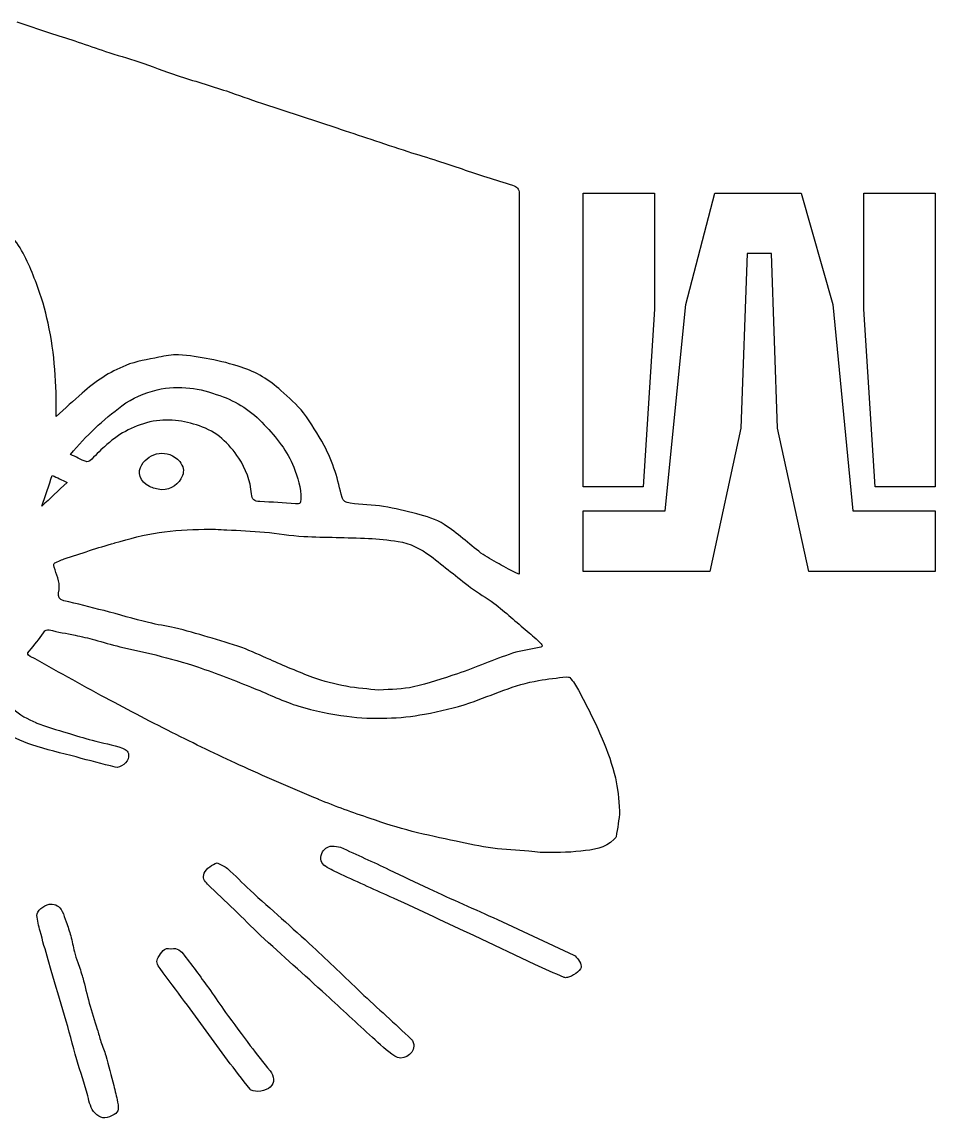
# Model space of a CAD drawing. Header units: millimetres. Extents: x -152 to 152, y -96 to 110.
# Drawn here: x -36.58 to -0.01, y -32.32 to 11.6 of the extents above; entities that cross this region are included whole.
import ezdxf

# ---------------------------------------------------------------- set-up
doc = ezdxf.new("R2010")
doc.units = ezdxf.units.MM
doc.layers.add('CUTOUTS', color=1, linetype='CONTINUOUS')

msp = doc.modelspace()

# ---------------------------------------------------------------- linework, layer by layer
at = {"layer": 'CUTOUTS'}
for p, q in [((-36.789, 11.604), (-35.36, 11.127)), ((-26.986, 8.349), (-25.399, 7.833)), ((-25.399, 7.833), (-23.97, 7.357)), ((-16.662, 4.719), (-16.662, -10.514)), ((-35.786, -7.785), (-35.789, -7.782)), ((-17.532, -24.338), (-14.476, -25.767)), ((-16.035, -26.139), (-18.456, -24.988)), ((-35.416, -26.382), (-35.535, -25.946))]:
    msp.add_line(p, q, dxfattribs=at)
for points in [[(-6.323, -4.667), (-6.563, 2.335), (-7.532, 2.335), (-7.785, -4.667), (-9.032, -10.405), (-14.102, -10.405), (-14.102, -7.978), (-10.812, -7.978), (-9.988, 0.292), (-8.834, 4.748), (-5.366, 4.748), (-4.107, 0.291), (-3.296, -7.978), (-0.007, -7.978), (-0.007, -10.405), (-5.063, -10.405)], [(-11.698, -7.005), (-14.102, -7.005), (-14.102, 4.748), (-11.251, 4.748), (-11.251, 0.104)], [(-2.857, 0.104), (-2.857, 4.748), (-0.007, 4.748), (-0.007, -7.005), (-2.41, -7.005)]]:
    msp.add_lwpolyline(points, close=True, dxfattribs=at)
msp.add_arc((-14.601, -14.609), 0.05, 214.0894, 219.8056, dxfattribs=at)
for points, knots in [([(-35.36, 11.127), (-35.36, 11.127), (-35.36, 11.127), (-35.359, 11.127), (-35.015, 11.021), (-34.672, 10.915), (-34.329, 10.797), (-34.329, 10.797), (-34.329, 10.797), (-34.329, 10.797)], [-0.000539, -0.000539, -0.000539, -0.000539, 0, 0, 0, 1, 1, 1, 1.000509, 1.000509, 1.000509, 1.000509]), ([(-34.329, 10.797), (-34.328, 10.797), (-34.328, 10.797), (-34.328, 10.796), (-33.959, 10.678), (-33.602, 10.546), (-33.23, 10.426)], [-0.000476, -0.000476, -0.000476, -0.000476, 0, 0, 0, 1, 1, 1, 1]), ([(-31.894, 10.003), (-31.38, 9.831), (-30.878, 9.633), (-30.36, 9.46), (-30.36, 9.46), (-30.36, 9.46), (-30.36, 9.46)], [0, 0, 0, 0, 1, 1, 1, 1.000094, 1.000094, 1.000094, 1.000094]), ([(-30.36, 9.46), (-30.36, 9.46), (-30.36, 9.46), (-30.36, 9.46), (-29.71, 9.248), (-29.036, 9.05), (-28.388, 8.839)], [-0.000075, -0.000075, -0.000075, -0.000075, 0, 0, 0, 1, 1, 1, 1]), ([(-28.388, 8.839), (-27.926, 8.68), (-27.464, 8.508), (-26.986, 8.349), (-26.986, 8.349), (-26.986, 8.349), (-26.986, 8.349)], [0.0005008, 0.0005008, 0.0005008, 0.0005008, 1, 1, 1, 1.0001249, 1.0001249, 1.0001249, 1.0001249]), ([(-23.97, 7.357), (-23.97, 7.357), (-23.97, 7.357), (-23.97, 7.357), (-23.521, 7.212), (-23.058, 7.053), (-22.607, 6.907)], [-0.000156, -0.000156, -0.000156, -0.000156, 0, 0, 0, 1, 1, 1, 1]), ([(-21.126, 6.418), (-20.727, 6.285), (-20.33, 6.179), (-19.935, 6.047), (-19.935, 6.047), (-19.935, 6.047), (-19.935, 6.047)], [0, 0, 0, 0, 1, 1, 1, 1.00024, 1.00024, 1.00024, 1.00024]), ([(-19.935, 6.047), (-19.935, 6.047), (-19.935, 6.047), (-19.935, 6.047), (-19.275, 5.836), (-18.626, 5.598), (-17.964, 5.386), (-17.963, 5.386), (-17.963, 5.386), (-17.963, 5.386)], [-0.000145, -0.000145, -0.000145, -0.000145, 0, 0, 0, 1, 1, 1, 1.000135, 1.000135, 1.000135, 1.000135]), ([(-17.963, 5.386), (-17.963, 5.386), (-17.963, 5.386), (-17.963, 5.386), (-17.618, 5.279), (-17.275, 5.187), (-16.933, 5.069)], [-0.00026, -0.00026, -0.00026, -0.00026, 0, 0, 0, 1, 1, 1, 1]), ([(-35.999, 1.126), (-35.999, 1.126), (-35.999, 1.126), (-35.999, 1.126), (-36.237, 1.72), (-36.463, 2.334), (-36.866, 2.858)], [-0.000173, -0.000173, -0.000173, -0.000173, 0, 0, 0, 1, 1, 1, 1]), ([(-35.534, -0.456), (-35.534, -0.456), (-35.534, -0.456), (-35.534, -0.456), (-35.653, 0.088), (-35.8, 0.607), (-35.999, 1.125), (-35.999, 1.125), (-35.999, 1.126), (-35.999, 1.126)], [-0.000064, -0.000064, -0.000064, -0.000064, 0, 0, 0, 1, 1, 1, 1.000201, 1.000201, 1.000201, 1.000201]), ([(-35.215, -4.171), (-35.189, -2.925), (-35.268, -1.691), (-35.534, -0.456), (-35.534, -0.456), (-35.534, -0.456), (-35.534, -0.456)], [0.0001766, 0.0001766, 0.0001766, 0.0001766, 1, 1, 1, 1.0000282, 1.0000282, 1.0000282, 1.0000282]), ([(-30.315, -1.727), (-30.315, -1.727), (-30.315, -1.727), (-30.315, -1.727), (-30.575, -1.713), (-30.843, -1.767), (-31.095, -1.82)], [-0.000326, -0.000326, -0.000326, -0.000326, 0, 0, 0, 1, 1, 1, 1]), ([(-29.052, -1.899), (-29.463, -1.82), (-29.888, -1.753), (-30.314, -1.727), (-30.315, -1.727), (-30.315, -1.727), (-30.315, -1.727)], [0.0002323, 0.0002323, 0.0002323, 0.0002323, 1, 1, 1, 1.0001931, 1.0001931, 1.0001931, 1.0001931]), ([(-27.802, -2.219), (-27.802, -2.219), (-27.802, -2.218), (-27.802, -2.218), (-28.214, -2.086), (-28.626, -1.979), (-29.052, -1.899)], [-0.000188, -0.000188, -0.000188, -0.000188, 0, 0, 0, 1, 1, 1, 1]), ([(-26.209, -3.156), (-26.209, -3.156), (-26.209, -3.156), (-26.209, -3.156), (-26.664, -2.727), (-27.2, -2.419), (-27.801, -2.219), (-27.802, -2.219), (-27.802, -2.219), (-27.802, -2.219)], [-0.000109, -0.000109, -0.000109, -0.000109, 0, 0, 0, 1, 1, 1, 1.000129, 1.000129, 1.000129, 1.000129]), ([(-25.303, -4.048), (-25.304, -4.048), (-25.304, -4.048), (-25.304, -4.048), (-25.561, -3.71), (-25.907, -3.444), (-26.208, -3.156), (-26.209, -3.156), (-26.209, -3.156), (-26.209, -3.156)], [-0.000232, -0.000232, -0.000232, -0.000232, 0, 0, 0, 1, 1, 1, 1.00016, 1.00016, 1.00016, 1.00016]), ([(-24.479, -5.351), (-24.479, -5.351), (-24.479, -5.351), (-24.48, -5.351), (-24.732, -4.9), (-24.997, -4.461), (-25.303, -4.049), (-25.303, -4.049), (-25.303, -4.048), (-25.303, -4.048)], [-0.000486, -0.000486, -0.000486, -0.000486, 0, 0, 0, 1, 1, 1, 1.000188, 1.000188, 1.000188, 1.000188]), ([(-27.895, -5.863), (-27.895, -5.863), (-27.895, -5.863), (-27.895, -5.863), (-28.282, -5.275), (-28.794, -4.789), (-29.469, -4.573)], [-0.000024, -0.000024, -0.000024, -0.000024, 0, 0, 0, 1, 1, 1, 1]), ([(-31.783, -6.129), (-31.783, -6.129), (-31.783, -6.128), (-31.783, -6.128), (-31.482, -5.626), (-30.732, -5.458), (-30.263, -6.003)], [-0.000491, -0.000491, -0.000491, -0.000491, 0, 0, 0, 1, 1, 1, 1]), ([(-24.039, -6.391), (-24.159, -6.031), (-24.306, -5.685), (-24.479, -5.352), (-24.479, -5.352), (-24.479, -5.351), (-24.479, -5.351)], [0, 0, 0, 0, 1, 1, 1, 1.000672, 1.000672, 1.000672, 1.000672]), ([(-31.472, -6.998), (-31.472, -6.998), (-31.472, -6.997), (-31.472, -6.997), (-31.862, -6.796), (-31.967, -6.422), (-31.783, -6.129)], [-0.000413, -0.000413, -0.000413, -0.000413, 0, 0, 0, 1, 1, 1, 1]), ([(-27.384, -7.288), (-27.438, -6.777), (-27.612, -6.293), (-27.895, -5.863), (-27.895, -5.863), (-27.895, -5.863), (-27.895, -5.863)], [0, 0, 0, 0, 1, 1, 1, 1.000033, 1.000033, 1.000033, 1.000033]), ([(-30.999, -7.137), (-31.164, -7.084), (-31.342, -7.068), (-31.471, -6.998), (-31.471, -6.998), (-31.471, -6.998), (-31.472, -6.998)], [0.0186659, 0.0186659, 0.0186659, 0.0186659, 1, 1, 1, 1.0011503, 1.0011503, 1.0011503, 1.0011503]), ([(-27.047, -7.6), (-27.047, -7.6), (-27.047, -7.6), (-27.047, -7.6), (-27.287, -7.588), (-27.359, -7.527), (-27.384, -7.288)], [-0.000096, -0.000096, -0.000096, -0.000096, 0, 0, 0, 1, 1, 1, 1]), ([(-23.646, -7.598), (-23.646, -7.597), (-23.646, -7.597), (-23.647, -7.597), (-23.686, -7.567), (-23.738, -7.493), (-23.761, -7.436)], [-0.0039359, -0.0039359, -0.0039359, -0.0039359, 0, 0, 0, 0.9848106, 0.9848106, 0.9848106, 0.9848106]), ([(-25.63, -7.693), (-26.094, -7.653), (-26.571, -7.627), (-27.047, -7.6), (-27.047, -7.6), (-27.047, -7.6), (-27.047, -7.6)], [0, 0, 0, 0, 1, 1, 1, 1.000051, 1.000051, 1.000051, 1.000051]), ([(-25.407, -7.502), (-25.418, -7.692), (-25.436, -7.701), (-25.601, -7.695), (-25.61, -7.694), (-25.62, -7.694), (-25.63, -7.693)], [0, 0, 0, 0, 0.9451379, 0.9451379, 0.9451379, 0.9983492, 0.9983492, 0.9983492, 0.9983492]), ([(-23.431, -7.667), (-23.511, -7.654), (-23.594, -7.639), (-23.645, -7.598), (-23.646, -7.598), (-23.646, -7.598), (-23.646, -7.598)], [0.0049419, 0.0049419, 0.0049419, 0.0049419, 1, 1, 1, 1.0030734, 1.0030734, 1.0030734, 1.0030734]), ([(-22.094, -7.799), (-22.094, -7.799), (-22.095, -7.799), (-22.095, -7.799), (-22.535, -7.733), (-22.985, -7.719), (-23.431, -7.667)], [-0.0004586, -0.0004586, -0.0004586, -0.0004586, 0, 0, 0, 0.9991138, 0.9991138, 0.9991138, 0.9991138]), ([(-20.766, -8.092), (-20.766, -8.092), (-20.766, -8.092), (-20.766, -8.092), (-21.205, -7.972), (-21.643, -7.879), (-22.094, -7.8), (-22.094, -7.799), (-22.094, -7.799), (-22.094, -7.799)], [-0.000222, -0.000222, -0.000222, -0.000222, 0, 0, 0, 1, 1, 1, 1.000443, 1.000443, 1.000443, 1.000443]), ([(-19.667, -8.522), (-19.994, -8.303), (-20.396, -8.197), (-20.766, -8.092), (-20.766, -8.092), (-20.766, -8.092), (-20.766, -8.092)], [0, 0, 0, 0, 1, 1, 1, 1.000261, 1.000261, 1.000261, 1.000261]), ([(-28.376, -8.732), (-27.873, -8.759), (-27.371, -8.785), (-26.869, -8.825), (-26.869, -8.825), (-26.869, -8.825), (-26.869, -8.825)], [0, 0, 0, 0, 1, 1, 1, 1.000065, 1.000065, 1.000065, 1.000065]), ([(-18.196, -9.661), (-18.196, -9.661), (-18.196, -9.661), (-18.196, -9.661), (-18.682, -9.293), (-19.146, -8.856), (-19.667, -8.522)], [-0.0000683, -0.0000683, -0.0000683, -0.0000683, 0, 0, 0, 0.9995165, 0.9995165, 0.9995165, 0.9995165]), ([(-32.871, -9.259), (-32.87, -9.259), (-32.87, -9.259), (-32.87, -9.259), (-32.276, -9.088), (-31.682, -8.929), (-31.09, -8.837)], [-0.000179, -0.000179, -0.000179, -0.000179, 0, 0, 0, 1, 1, 1, 1]), ([(-26.869, -8.825), (-26.869, -8.825), (-26.869, -8.825), (-26.869, -8.825), (-26.344, -8.864), (-25.827, -8.97), (-25.293, -8.997), (-25.293, -8.997), (-25.293, -8.997), (-25.293, -8.997)], [-0.000062, -0.000062, -0.000062, -0.000062, 0, 0, 0, 1, 1, 1, 1.00006, 1.00006, 1.00006, 1.00006]), ([(-25.293, -8.997), (-25.293, -8.997), (-25.293, -8.997), (-25.293, -8.997), (-24.431, -9.036), (-23.572, -9.036), (-22.7, -9.076), (-22.7, -9.076), (-22.7, -9.076), (-22.7, -9.076)], [-0.000037, -0.000037, -0.000037, -0.000037, 0, 0, 0, 1, 1, 1, 1.000115, 1.000115, 1.000115, 1.000115]), ([(-22.7, -9.076), (-22.699, -9.076), (-22.699, -9.076), (-22.699, -9.076), (-22.306, -9.089), (-21.911, -9.142), (-21.514, -9.195)], [-0.0002539, -0.0002539, -0.0002539, -0.0002539, 0, 0, 0, 0.9994097, 0.9994097, 0.9994097, 0.9994097]), ([(-34.892, -9.894), (-34.217, -9.682), (-33.543, -9.444), (-32.871, -9.26), (-32.871, -9.26), (-32.871, -9.26), (-32.871, -9.259)], [0.0004174, 0.0004174, 0.0004174, 0.0004174, 1, 1, 1, 1.0001586, 1.0001586, 1.0001586, 1.0001586]), ([(-17.473, -10.094), (-17.473, -10.094), (-17.473, -10.094), (-17.473, -10.094), (-17.727, -9.947), (-17.976, -9.829), (-18.196, -9.661), (-18.196, -9.661), (-18.196, -9.661), (-18.196, -9.661)], [-0.000448, -0.000448, -0.000448, -0.000448, 0, 0, 0, 1, 1, 1, 1.000148, 1.000148, 1.000148, 1.000148]), ([(-35.257, -10.334), (-35.307, -10.161), (-35.326, -10.113), (-35.292, -10.077), (-35.271, -10.056), (-35.212, -10.026), (-35.103, -9.986), (-35.102, -9.986), (-35.102, -9.986), (-35.102, -9.986)], [0.0012522, 0.0012522, 0.0012522, 0.0012522, 0.6211248, 0.6211248, 0.6211248, 1, 1, 1, 1.0008538, 1.0008538, 1.0008538, 1.0008538]), ([(-35.102, -9.986), (-35.102, -9.986), (-35.101, -9.985), (-35.101, -9.985), (-35.03, -9.957), (-34.965, -9.918), (-34.892, -9.894)], [-0.003712, -0.003712, -0.003712, -0.003712, 0, 0, 0, 1, 1, 1, 1]), ([(-20.214, -9.78), (-19.673, -10.189), (-19.157, -10.626), (-18.613, -11.037), (-18.613, -11.037), (-18.613, -11.037), (-18.613, -11.037)], [0, 0, 0, 0, 1, 1, 1, 1.000133, 1.000133, 1.000133, 1.000133]), ([(-16.662, -10.514), (-16.971, -10.389), (-17.227, -10.242), (-17.473, -10.095), (-17.473, -10.094), (-17.473, -10.094), (-17.473, -10.094)], [0.0675017, 0.0675017, 0.0675017, 0.0675017, 1, 1, 1, 1.0004218, 1.0004218, 1.0004218, 1.0004218]), ([(-35.111, -11.261), (-35.111, -11.26), (-35.111, -11.26), (-35.111, -11.26), (-35.027, -10.911), (-35.166, -10.608), (-35.257, -10.334)], [-0.0002312, -0.0002312, -0.0002312, -0.0002312, 0, 0, 0, 0.9987535, 0.9987535, 0.9987535, 0.9987535]), ([(-34.91, -11.57), (-35.101, -11.522), (-35.146, -11.399), (-35.111, -11.261), (-35.111, -11.261), (-35.111, -11.261), (-35.111, -11.261)], [0.0011905, 0.0011905, 0.0011905, 0.0011905, 1, 1, 1, 1.0004804, 1.0004804, 1.0004804, 1.0004804]), ([(-18.613, -11.037), (-18.613, -11.037), (-18.613, -11.037), (-18.613, -11.037), (-18.306, -11.265), (-17.975, -11.45), (-17.674, -11.672)], [-0.0002397, -0.0002397, -0.0002397, -0.0002397, 0, 0, 0, 0.9995426, 0.9995426, 0.9995426, 0.9995426]), ([(-33.295, -11.967), (-33.295, -11.967), (-33.295, -11.967), (-33.296, -11.967), (-33.837, -11.835), (-34.366, -11.69), (-34.91, -11.57)], [-0.000319, -0.000319, -0.000319, -0.000319, 0, 0, 0, 0.9995564, 0.9995564, 0.9995564, 0.9995564]), ([(-31.509, -12.444), (-31.509, -12.444), (-31.509, -12.444), (-31.51, -12.444), (-32.104, -12.298), (-32.699, -12.127), (-33.295, -11.968), (-33.295, -11.968), (-33.295, -11.968), (-33.295, -11.967)], [-0.000316, -0.000316, -0.000316, -0.000316, 0, 0, 0, 1, 1, 1, 1.000289, 1.000289, 1.000289, 1.000289]), ([(-35.713, -12.851), (-35.713, -12.851), (-35.713, -12.851), (-35.713, -12.851), (-35.638, -12.738), (-35.607, -12.716), (-35.487, -12.74)], [-0.0007013, -0.0007013, -0.0007013, -0.0007013, 0, 0, 0, 0.9980415, 0.9980415, 0.9980415, 0.9980415]), ([(-30.465, -12.655), (-30.465, -12.655), (-30.465, -12.655), (-30.465, -12.655), (-30.813, -12.575), (-31.169, -12.535), (-31.508, -12.444), (-31.509, -12.444), (-31.509, -12.444), (-31.509, -12.444)], [-0.000101, -0.000101, -0.000101, -0.000101, 0, 0, 0, 1, 1, 1, 1.000544, 1.000544, 1.000544, 1.000544]), ([(-29.126, -13.026), (-29.576, -12.894), (-30.013, -12.761), (-30.465, -12.655), (-30.465, -12.655), (-30.465, -12.655), (-30.465, -12.655)], [0, 0, 0, 0, 1, 1, 1, 1.000077, 1.000077, 1.000077, 1.000077]), ([(-36.286, -13.583), (-36.286, -13.583), (-36.285, -13.583), (-36.285, -13.583), (-36.087, -13.344), (-35.887, -13.105), (-35.714, -12.851), (-35.713, -12.851), (-35.713, -12.851), (-35.713, -12.851)], [-0.001024, -0.001024, -0.001024, -0.001024, 0, 0, 0, 1, 1, 1, 1.00033, 1.00033, 1.00033, 1.00033]), ([(-36.246, -13.798), (-36.354, -13.738), (-36.393, -13.702), (-36.286, -13.584), (-36.286, -13.584), (-36.286, -13.583), (-36.286, -13.583)], [0, 0, 0, 0, 1, 1, 1, 1.001783, 1.001783, 1.001783, 1.001783]), ([(-32.658, -13.414), (-32.179, -13.534), (-31.69, -13.613), (-31.217, -13.744), (-31.217, -13.744), (-31.217, -13.744), (-31.217, -13.744)], [0, 0, 0, 0, 1, 1, 1, 1.000249, 1.000249, 1.000249, 1.000249]), ([(-26.647, -13.928), (-26.647, -13.928), (-26.647, -13.928), (-26.647, -13.928), (-27.028, -13.77), (-27.386, -13.584), (-27.775, -13.45)], [-0.000476, -0.000476, -0.000476, -0.000476, 0, 0, 0, 1, 1, 1, 1]), ([(-15.866, -13.448), (-15.866, -13.448), (-15.867, -13.448), (-15.867, -13.448), (-16.223, -13.514), (-16.582, -13.567), (-16.931, -13.675), (-16.931, -13.675), (-16.932, -13.675), (-16.932, -13.675)], [-0.00116, -0.00116, -0.00116, -0.00116, 0, 0, 0, 1, 1, 1, 1.000662, 1.000662, 1.000662, 1.000662]), ([(-15.791, -13.292), (-15.741, -13.358), (-15.728, -13.389), (-15.766, -13.417), (-15.782, -13.428), (-15.813, -13.441), (-15.865, -13.448), (-15.865, -13.448), (-15.866, -13.448), (-15.866, -13.448)], [0.007219, 0.007219, 0.007219, 0.007219, 0.7164285, 0.7164285, 0.7164285, 1, 1, 1, 1.0021051, 1.0021051, 1.0021051, 1.0021051]), ([(-31.217, -13.744), (-31.217, -13.744), (-31.217, -13.744), (-31.217, -13.744), (-30.661, -13.89), (-30.093, -14.035), (-29.553, -14.22)], [-0.000215, -0.000215, -0.000215, -0.000215, 0, 0, 0, 1, 1, 1, 1]), ([(-24.929, -14.641), (-24.929, -14.641), (-24.929, -14.641), (-24.929, -14.641), (-25.509, -14.43), (-26.077, -14.179), (-26.646, -13.928), (-26.646, -13.928), (-26.647, -13.928), (-26.647, -13.928)], [-0.000134, -0.000134, -0.000134, -0.000134, 0, 0, 0, 1, 1, 1, 1.000318, 1.000318, 1.000318, 1.000318]), ([(-16.932, -13.675), (-16.932, -13.675), (-16.932, -13.675), (-16.933, -13.675), (-17.676, -13.927), (-18.404, -14.245), (-19.142, -14.495), (-19.142, -14.495), (-19.142, -14.495), (-19.142, -14.495)], [-0.000305, -0.000305, -0.000305, -0.000305, 0, 0, 0, 1, 1, 1, 1.000016, 1.000016, 1.000016, 1.000016]), ([(-29.553, -14.22), (-28.787, -14.484), (-28.034, -14.774), (-27.28, -15.079), (-27.28, -15.079), (-27.28, -15.079), (-27.28, -15.079)], [0.0000619, 0.0000619, 0.0000619, 0.0000619, 1, 1, 1, 1.000031, 1.000031, 1.000031, 1.000031]), ([(-19.142, -14.495), (-19.142, -14.495), (-19.142, -14.495), (-19.142, -14.495), (-19.724, -14.694), (-20.304, -14.892), (-20.896, -15.023)], [-0.00002, -0.00002, -0.00002, -0.00002, 0, 0, 0, 1, 1, 1, 1]), ([(-23.601, -14.996), (-23.601, -14.996), (-23.601, -14.996), (-23.602, -14.996), (-24.049, -14.917), (-24.509, -14.799), (-24.929, -14.641), (-24.929, -14.641), (-24.929, -14.641), (-24.929, -14.641)], [-0.000518, -0.000518, -0.000518, -0.000518, 0, 0, 0, 1, 1, 1, 1.000184, 1.000184, 1.000184, 1.000184]), ([(-18.646, -15.662), (-18.646, -15.662), (-18.646, -15.662), (-18.646, -15.661), (-17.73, -15.343), (-16.846, -14.934), (-15.889, -14.764), (-15.889, -14.764), (-15.889, -14.764), (-15.889, -14.764)], [-0.000053, -0.000053, -0.000053, -0.000053, 0, 0, 0, 1, 1, 1, 1.000004, 1.000004, 1.000004, 1.000004]), ([(-15.889, -14.764), (-15.889, -14.764), (-15.889, -14.764), (-15.889, -14.764), (-15.522, -14.698), (-15.14, -14.659), (-14.771, -14.619)], [-0.0000105, -0.0000105, -0.0000105, -0.0000105, 0, 0, 0, 0.9976094, 0.9976094, 0.9976094, 0.9976094]), ([(-14.64, -14.641), (-14.508, -14.799), (-14.379, -14.968), (-14.289, -15.147), (-14.289, -15.147), (-14.289, -15.147), (-14.289, -15.147)], [0, 0, 0, 0, 1, 1, 1, 1.000327, 1.000327, 1.000327, 1.000327]), ([(-27.28, -15.079), (-27.28, -15.079), (-27.28, -15.079), (-27.28, -15.079), (-26.688, -15.316), (-26.104, -15.608), (-25.49, -15.794), (-25.49, -15.794), (-25.49, -15.794), (-25.49, -15.794)], [-0.000039, -0.000039, -0.000039, -0.000039, 0, 0, 0, 1, 1, 1, 1.000078, 1.000078, 1.000078, 1.000078]), ([(-22.286, -15.154), (-22.699, -15.101), (-23.158, -15.087), (-23.6, -14.996), (-23.601, -14.996), (-23.601, -14.996), (-23.601, -14.996)], [0.0041539, 0.0041539, 0.0041539, 0.0041539, 1, 1, 1, 1.0005149, 1.0005149, 1.0005149, 1.0005149]), ([(-14.289, -15.147), (-14.289, -15.147), (-14.289, -15.147), (-14.289, -15.148), (-13.958, -15.796), (-13.614, -16.443), (-13.338, -17.102), (-13.338, -17.102), (-13.338, -17.102), (-13.338, -17.103)], [-0.000093, -0.000093, -0.000093, -0.000093, 0, 0, 0, 1, 1, 1, 1.000268, 1.000268, 1.000268, 1.000268]), ([(-25.49, -15.794), (-25.49, -15.794), (-25.49, -15.794), (-25.49, -15.794), (-24.866, -15.98), (-24.215, -16.113), (-23.564, -16.193)], [-0.0000763, -0.0000763, -0.0000763, -0.0000763, 0, 0, 0, 0.9996566, 0.9996566, 0.9996566, 0.9996566]), ([(-20.452, -16.113), (-20.452, -16.113), (-20.452, -16.113), (-20.452, -16.113), (-19.843, -15.994), (-19.232, -15.861), (-18.647, -15.662), (-18.647, -15.662), (-18.646, -15.662), (-18.646, -15.662)], [-0.000084, -0.000084, -0.000084, -0.000084, 0, 0, 0, 1, 1, 1, 1.000084, 1.000084, 1.000084, 1.000084]), ([(-36.942, -15.887), (-36.694, -16.148), (-36.344, -16.308), (-36.027, -16.453), (-36.027, -16.454), (-36.026, -16.454), (-36.026, -16.454)], [0.000306, 0.000306, 0.000306, 0.000306, 1, 1, 1, 1.00078, 1.00078, 1.00078, 1.00078]), ([(-23.564, -16.193), (-23.031, -16.273), (-22.499, -16.286), (-21.969, -16.273), (-21.969, -16.273), (-21.969, -16.273), (-21.969, -16.273)], [0.0004184, 0.0004184, 0.0004184, 0.0004184, 1, 1, 1, 1.0000208, 1.0000208, 1.0000208, 1.0000208]), ([(-21.969, -16.273), (-21.969, -16.273), (-21.969, -16.273), (-21.969, -16.273), (-21.463, -16.259), (-20.945, -16.206), (-20.453, -16.113), (-20.453, -16.113), (-20.452, -16.113), (-20.452, -16.113)], [-0.000022, -0.000022, -0.000022, -0.000022, 0, 0, 0, 1, 1, 1, 1.000104, 1.000104, 1.000104, 1.000104]), ([(-36.026, -16.454), (-36.026, -16.454), (-36.026, -16.454), (-36.025, -16.454), (-35.611, -16.628), (-35.186, -16.734), (-34.764, -16.866)], [-0.000612, -0.000612, -0.000612, -0.000612, 0, 0, 0, 1, 1, 1, 1]), ([(-34.764, -16.866), (-34.433, -16.972), (-34.101, -17.065), (-33.771, -17.157), (-33.771, -17.157), (-33.77, -17.157), (-33.77, -17.157)], [0.000326, 0.000326, 0.000326, 0.000326, 1, 1, 1, 1.000496, 1.000496, 1.000496, 1.000496]), ([(-27.691, -18.228), (-27.691, -18.228), (-27.691, -18.228), (-27.691, -18.228), (-28.603, -17.818), (-29.502, -17.382), (-30.401, -16.932)], [-0.000028, -0.000028, -0.000028, -0.000028, 0, 0, 0, 1, 1, 1, 1]), ([(-13.338, -17.103), (-13.337, -17.103), (-13.337, -17.103), (-13.337, -17.103), (-13.114, -17.602), (-12.943, -18.142), (-12.811, -18.669), (-12.811, -18.669), (-12.811, -18.669), (-12.811, -18.669)], [-0.000349, -0.000349, -0.000349, -0.000349, 0, 0, 0, 1, 1, 1, 1.000116, 1.000116, 1.000116, 1.000116]), ([(-34.406, -17.828), (-34.406, -17.828), (-34.406, -17.828), (-34.406, -17.828), (-35.003, -17.669), (-35.61, -17.537), (-36.188, -17.34)], [-0.000105, -0.000105, -0.000105, -0.000105, 0, 0, 0, 1, 1, 1, 1]), ([(-33.77, -17.157), (-33.77, -17.157), (-33.77, -17.158), (-33.77, -17.158), (-33.358, -17.264), (-32.949, -17.343), (-32.556, -17.474)], [-0.000402, -0.000402, -0.000402, -0.000402, 0, 0, 0, 1, 1, 1, 1]), ([(-32.556, -17.474), (-32.412, -17.522), (-32.289, -17.631), (-32.312, -17.817), (-32.312, -17.818), (-32.312, -17.819), (-32.312, -17.82)], [0, 0, 0, 0, 1, 1, 1, 1.004864, 1.004864, 1.004864, 1.004864]), ([(-32.845, -18.238), (-32.845, -18.238), (-32.845, -18.238), (-32.845, -18.238), (-33.361, -18.106), (-33.877, -17.974), (-34.405, -17.828), (-34.405, -17.828), (-34.406, -17.828), (-34.406, -17.828)], [-0.000312, -0.000312, -0.000312, -0.000312, 0, 0, 0, 1, 1, 1, 1.000118, 1.000118, 1.000118, 1.000118]), ([(-32.312, -17.82), (-32.312, -17.821), (-32.312, -17.823), (-32.312, -17.824), (-32.312, -18.028), (-32.653, -18.291), (-32.844, -18.238), (-32.844, -18.238), (-32.845, -18.238), (-32.845, -18.238)], [-0.004128, -0.004128, -0.004128, -0.004128, 0, 0, 0, 1, 1, 1, 1.000673, 1.000673, 1.000673, 1.000673]), ([(-24.702, -19.524), (-24.703, -19.524), (-24.703, -19.524), (-24.703, -19.523), (-25.707, -19.114), (-26.699, -18.677), (-27.691, -18.228), (-27.691, -18.228), (-27.691, -18.228), (-27.691, -18.228)], [-0.000099, -0.000099, -0.000099, -0.000099, 0, 0, 0, 1, 1, 1, 1.000026, 1.000026, 1.000026, 1.000026]), ([(-12.811, -18.669), (-12.811, -18.669), (-12.811, -18.669), (-12.811, -18.669), (-12.707, -19.071), (-12.693, -19.504), (-12.641, -19.994)], [-0.000149, -0.000149, -0.000149, -0.000149, 0, 0, 0, 0.9968731, 0.9968731, 0.9968731, 0.9968731]), ([(-22.628, -20.29), (-22.628, -20.29), (-22.628, -20.29), (-22.629, -20.29), (-23.33, -20.052), (-24.016, -19.814), (-24.702, -19.524), (-24.702, -19.524), (-24.702, -19.524), (-24.702, -19.524)], [-0.000176, -0.000176, -0.000176, -0.000176, 0, 0, 0, 1, 1, 1, 1.000144, 1.000144, 1.000144, 1.000144]), ([(-20.952, -20.805), (-21.52, -20.659), (-22.074, -20.488), (-22.628, -20.29), (-22.628, -20.29), (-22.628, -20.29), (-22.628, -20.29)], [0.000156, 0.000156, 0.000156, 0.000156, 1, 1, 1, 1.000221, 1.000221, 1.000221, 1.000221]), ([(-19.195, -21.201), (-19.195, -21.201), (-19.195, -21.201), (-19.195, -21.201), (-19.777, -21.082), (-20.371, -20.95), (-20.952, -20.805)], [-0.000157, -0.000157, -0.000157, -0.000157, 0, 0, 0, 1, 1, 1, 1]), ([(-12.784, -21.025), (-12.794, -21.05), (-12.83, -21.098), (-12.856, -21.116), (-12.858, -21.117), (-12.86, -21.118), (-12.861, -21.119)], [0.036379, 0.036379, 0.036379, 0.036379, 1, 1, 1, 1.040693, 1.040693, 1.040693, 1.040693]), ([(-24.57, -21.693), (-24.57, -21.693), (-24.57, -21.693), (-24.57, -21.693), (-24.496, -21.521), (-24.372, -21.406), (-24.154, -21.393)], [-0.0003104, -0.0003104, -0.0003104, -0.0003104, 0, 0, 0, 0.9933925, 0.9933925, 0.9933925, 0.9933925]), ([(-17.717, -21.478), (-17.717, -21.478), (-17.717, -21.478), (-17.717, -21.478), (-18.217, -21.412), (-18.705, -21.307), (-19.195, -21.201), (-19.195, -21.201), (-19.195, -21.201), (-19.195, -21.201)], [-0.000118, -0.000118, -0.000118, -0.000118, 0, 0, 0, 1, 1, 1, 1.000186, 1.000186, 1.000186, 1.000186]), ([(-16.277, -21.597), (-16.755, -21.557), (-17.244, -21.544), (-17.717, -21.478), (-17.717, -21.478), (-17.717, -21.478), (-17.717, -21.478)], [0, 0, 0, 0, 1, 1, 1, 1.000124, 1.000124, 1.000124, 1.000124]), ([(-12.861, -21.119), (-12.863, -21.12), (-12.864, -21.122), (-12.865, -21.123), (-13.221, -21.505), (-13.706, -21.544), (-14.197, -21.597), (-14.197, -21.597), (-14.197, -21.597), (-14.197, -21.597)], [-0.003576, -0.003576, -0.003576, -0.003576, 0, 0, 0, 1, 1, 1, 1.000231, 1.000231, 1.000231, 1.000231]), ([(-24.431, -22.2), (-24.431, -22.199), (-24.432, -22.199), (-24.432, -22.199), (-24.592, -22.107), (-24.653, -21.884), (-24.57, -21.693), (-24.57, -21.693), (-24.57, -21.693), (-24.57, -21.693)], [-0.002691, -0.002691, -0.002691, -0.002691, 0, 0, 0, 1, 1, 1, 1.000271, 1.000271, 1.000271, 1.000271]), ([(-14.197, -21.597), (-14.197, -21.597), (-14.197, -21.597), (-14.197, -21.597), (-14.735, -21.663), (-15.275, -21.65), (-15.818, -21.65)], [-0.000208, -0.000208, -0.000208, -0.000208, 0, 0, 0, 1, 1, 1, 1]), ([(-28.764, -22.07), (-28.615, -22.148), (-28.458, -22.188), (-28.355, -22.291), (-28.355, -22.291), (-28.355, -22.291), (-28.354, -22.292)], [0.0353826, 0.0353826, 0.0353826, 0.0353826, 1, 1, 1, 1.0032959, 1.0032959, 1.0032959, 1.0032959]), ([(-28.354, -22.292), (-28.354, -22.292), (-28.353, -22.293), (-28.353, -22.293), (-28.038, -22.569), (-27.747, -22.873), (-27.442, -23.165), (-27.442, -23.165), (-27.441, -23.165), (-27.441, -23.165)], [-0.001315, -0.001315, -0.001315, -0.001315, 0, 0, 0, 1, 1, 1, 1.000549, 1.000549, 1.000549, 1.000549]), ([(-23.801, -22.528), (-24.014, -22.421), (-24.237, -22.329), (-24.429, -22.2), (-24.43, -22.2), (-24.43, -22.2), (-24.431, -22.2)], [0.001343, 0.001343, 0.001343, 0.001343, 1, 1, 1, 1.002407, 1.002407, 1.002407, 1.002407]), ([(-29.146, -22.92), (-29.146, -22.92), (-29.146, -22.92), (-29.146, -22.919), (-29.284, -22.795), (-29.35, -22.665), (-29.279, -22.486)], [-0.0008061, -0.0008061, -0.0008061, -0.0008061, 0, 0, 0, 0.9986196, 0.9986196, 0.9986196, 0.9986196]), ([(-21.698, -23.48), (-21.698, -23.48), (-21.699, -23.48), (-21.699, -23.479), (-22.399, -23.176), (-23.099, -22.845), (-23.801, -22.528)], [-0.0002673, -0.0002673, -0.0002673, -0.0002673, 0, 0, 0, 0.999585, 0.999585, 0.999585, 0.999585]), ([(-27.029, -24.971), (-27.73, -24.283), (-28.431, -23.595), (-29.146, -22.92), (-29.146, -22.92), (-29.146, -22.92), (-29.146, -22.92)], [0.000323, 0.000323, 0.000323, 0.000323, 1, 1, 1, 1.0001613, 1.0001613, 1.0001613, 1.0001613]), ([(-27.441, -23.165), (-27.441, -23.165), (-27.441, -23.165), (-27.441, -23.166), (-26.607, -23.92), (-25.76, -24.661), (-24.928, -25.427), (-24.928, -25.427), (-24.928, -25.427), (-24.928, -25.427)], [-0.000206, -0.000206, -0.000206, -0.000206, 0, 0, 0, 1, 1, 1, 1.000009, 1.000009, 1.000009, 1.000009]), ([(-35.983, -24.169), (-35.983, -24.169), (-35.983, -24.168), (-35.983, -24.168), (-36.001, -24.01), (-35.71, -23.752), (-35.493, -23.724), (-35.478, -23.722), (-35.464, -23.721), (-35.451, -23.721)], [-0.002014, -0.002014, -0.002014, -0.002014, 0, 0, 0, 0.936869, 0.936869, 0.936869, 1, 1, 1, 1]), ([(-18.456, -24.988), (-18.456, -24.988), (-18.456, -24.988), (-18.456, -24.988), (-19.541, -24.485), (-20.613, -23.983), (-21.698, -23.48), (-21.698, -23.48), (-21.698, -23.48), (-21.698, -23.48)], [-0.000069, -0.000069, -0.000069, -0.000069, 0, 0, 0, 1, 1, 1, 1.000171, 1.000171, 1.000171, 1.000171]), ([(-35.852, -24.797), (-35.852, -24.797), (-35.852, -24.796), (-35.852, -24.796), (-35.905, -24.583), (-35.97, -24.374), (-35.983, -24.17), (-35.983, -24.17), (-35.983, -24.17), (-35.983, -24.169)], [-0.00031, -0.00031, -0.00031, -0.00031, 0, 0, 0, 1, 1, 1, 1.00215, 1.00215, 1.00215, 1.00215]), ([(-35.535, -25.946), (-35.535, -25.946), (-35.535, -25.946), (-35.535, -25.946), (-35.641, -25.562), (-35.76, -25.178), (-35.852, -24.797), (-35.852, -24.797), (-35.852, -24.797), (-35.852, -24.797)], [-0.000061, -0.000061, -0.000061, -0.000061, 0, 0, 0, 1, 1, 1, 1.000172, 1.000172, 1.000172, 1.000172]), ([(-34.626, -24.993), (-34.573, -25.203), (-34.534, -25.414), (-34.48, -25.628), (-34.48, -25.628), (-34.48, -25.628), (-34.48, -25.628)], [0.0012841, 0.0012841, 0.0012841, 0.0012841, 1, 1, 1, 1.0008125, 1.0008125, 1.0008125, 1.0008125]), ([(-24.397, -27.351), (-24.397, -27.351), (-24.397, -27.351), (-24.397, -27.351), (-25.27, -26.558), (-26.156, -25.764), (-27.029, -24.971)], [-0.0000224, -0.0000224, -0.0000224, -0.0000224, 0, 0, 0, 0.9997311, 0.9997311, 0.9997311, 0.9997311]), ([(-31.124, -25.857), (-31.124, -25.856), (-31.123, -25.856), (-31.123, -25.855), (-30.987, -25.652), (-30.898, -25.433), (-30.621, -25.505), (-30.618, -25.506), (-30.614, -25.507), (-30.61, -25.508)], [-0.003417, -0.003417, -0.003417, -0.003417, 0, 0, 0, 1, 1, 1, 1.012203, 1.012203, 1.012203, 1.012203]), ([(-30.61, -25.508), (-30.606, -25.507), (-30.603, -25.507), (-30.599, -25.506), (-30.357, -25.457), (-30.208, -25.598), (-30.079, -25.765), (-30.079, -25.765), (-30.079, -25.765), (-30.079, -25.765)], [-0.014221, -0.014221, -0.014221, -0.014221, 0, 0, 0, 1, 1, 1, 1.000053, 1.000053, 1.000053, 1.000053]), ([(-24.928, -25.427), (-24.928, -25.427), (-24.928, -25.427), (-24.928, -25.427), (-24.28, -26.022), (-23.645, -26.644), (-23.01, -27.252), (-23.01, -27.252), (-23.01, -27.252), (-23.01, -27.253)], [-0.000012, -0.000012, -0.000012, -0.000012, 0, 0, 0, 1, 1, 1, 1.000085, 1.000085, 1.000085, 1.000085]), ([(-34.48, -25.628), (-34.48, -25.628), (-34.48, -25.629), (-34.48, -25.629), (-34.44, -25.775), (-34.4, -25.908), (-34.347, -26.055)], [-0.0011753, -0.0011753, -0.0011753, -0.0011753, 0, 0, 0, 0.998561, 0.998561, 0.998561, 0.998561]), ([(-31.045, -26.3), (-31.045, -26.3), (-31.045, -26.3), (-31.045, -26.3), (-31.158, -26.149), (-31.224, -25.979), (-31.126, -25.859), (-31.125, -25.858), (-31.125, -25.858), (-31.124, -25.857)], [-0.000618, -0.000618, -0.000618, -0.000618, 0, 0, 0, 1, 1, 1, 1.004334, 1.004334, 1.004334, 1.004334]), ([(-30.079, -25.765), (-30.079, -25.765), (-30.079, -25.765), (-30.079, -25.765), (-29.723, -26.227), (-29.379, -26.703), (-29.035, -27.179), (-29.035, -27.179), (-29.035, -27.179), (-29.035, -27.179)], [-0.00002, -0.00002, -0.00002, -0.00002, 0, 0, 0, 1, 1, 1, 1.000047, 1.000047, 1.000047, 1.000047]), ([(-14.476, -25.767), (-14.476, -25.767), (-14.476, -25.767), (-14.476, -25.767), (-14.349, -25.822), (-14.191, -26.066), (-14.18, -26.201), (-14.178, -26.226), (-14.18, -26.246), (-14.185, -26.26), (-14.185, -26.26), (-14.185, -26.26), (-14.185, -26.26)], [-0.001342, -0.001342, -0.001342, -0.001342, 0, 0, 0, 0.843852, 0.843852, 0.843852, 1, 1, 1, 1.00051, 1.00051, 1.00051, 1.00051]), ([(-34.347, -26.055), (-34.28, -26.255), (-34.201, -26.452), (-34.15, -26.66), (-34.15, -26.66), (-34.15, -26.66), (-34.149, -26.66)], [0.001066, 0.001066, 0.001066, 0.001066, 1, 1, 1, 1.001071, 1.001071, 1.001071, 1.001071]), ([(-30.066, -27.623), (-30.397, -27.173), (-30.727, -26.737), (-31.044, -26.3), (-31.045, -26.3), (-31.045, -26.3), (-31.045, -26.3)], [0, 0, 0, 0, 1, 1, 1, 1.000227, 1.000227, 1.000227, 1.000227]), ([(-14.185, -26.26), (-14.185, -26.26), (-14.185, -26.26), (-14.185, -26.26), (-14.235, -26.402), (-14.532, -26.619), (-14.732, -26.657), (-14.786, -26.668), (-14.831, -26.666), (-14.86, -26.654)], [-0.0003309, -0.0003309, -0.0003309, -0.0003309, 0, 0, 0, 0.7866179, 0.7866179, 0.7866179, 0.9985411, 0.9985411, 0.9985411, 0.9985411]), ([(-34.149, -26.66), (-34.149, -26.66), (-34.149, -26.661), (-34.149, -26.661), (-34.057, -26.99), (-33.978, -27.334), (-33.885, -27.679)], [-0.00068, -0.00068, -0.00068, -0.00068, 0, 0, 0, 1, 1, 1, 1]), ([(-29.035, -27.179), (-29.035, -27.179), (-29.035, -27.179), (-29.035, -27.18), (-28.825, -27.469), (-28.639, -27.76), (-28.427, -28.053), (-28.427, -28.053), (-28.427, -28.053), (-28.427, -28.053)], [-0.000077, -0.000077, -0.000077, -0.000077, 0, 0, 0, 1, 1, 1, 1.000121, 1.000121, 1.000121, 1.000121]), ([(-22.545, -29.058), (-23.166, -28.489), (-23.775, -27.92), (-24.397, -27.351), (-24.397, -27.351), (-24.397, -27.351), (-24.397, -27.351)], [0.0000626, 0.0000626, 0.0000626, 0.0000626, 1, 1, 1, 1.0000313, 1.0000313, 1.0000313, 1.0000313]), ([(-23.01, -27.253), (-23.01, -27.253), (-23.01, -27.253), (-23.01, -27.253), (-22.334, -27.888), (-21.646, -28.497), (-20.986, -29.131), (-20.986, -29.131), (-20.985, -29.132), (-20.985, -29.132)], [-0.000081, -0.000081, -0.000081, -0.000081, 0, 0, 0, 1, 1, 1, 1.000639, 1.000639, 1.000639, 1.000639]), ([(-28.427, -28.053), (-28.426, -28.053), (-28.426, -28.053), (-28.426, -28.053), (-28.096, -28.503), (-27.765, -28.953), (-27.434, -29.39)], [-0.000078, -0.000078, -0.000078, -0.000078, 0, 0, 0, 1, 1, 1, 1]), ([(-33.567, -28.726), (-33.514, -28.896), (-33.475, -29.055), (-33.421, -29.229), (-33.421, -29.229), (-33.421, -29.229), (-33.421, -29.23)], [0, 0, 0, 0, 1, 1, 1, 1.002063, 1.002063, 1.002063, 1.002063]), ([(-33.421, -29.23), (-33.421, -29.23), (-33.421, -29.23), (-33.421, -29.231), (-33.354, -29.418), (-33.275, -29.602), (-33.223, -29.783)], [-0.001887, -0.001887, -0.001887, -0.001887, 0, 0, 0, 1, 1, 1, 1]), ([(-21.651, -29.807), (-21.651, -29.807), (-21.651, -29.807), (-21.651, -29.807), (-21.964, -29.599), (-22.253, -29.323), (-22.545, -29.058)], [-0.0002, -0.0002, -0.0002, -0.0002, 0, 0, 0, 1, 1, 1, 1]), ([(-20.882, -29.408), (-20.882, -29.408), (-20.882, -29.408), (-20.882, -29.409), (-20.906, -29.766), (-21.354, -30.009), (-21.651, -29.808), (-21.651, -29.807), (-21.651, -29.807), (-21.651, -29.807)], [-0.001211, -0.001211, -0.001211, -0.001211, 0, 0, 0, 1, 1, 1, 1.000191, 1.000191, 1.000191, 1.000191]), ([(-20.985, -29.132), (-20.984, -29.132), (-20.984, -29.133), (-20.983, -29.133), (-20.923, -29.183), (-20.871, -29.322), (-20.882, -29.406), (-20.882, -29.407), (-20.882, -29.407), (-20.882, -29.408)], [-0.005669, -0.005669, -0.005669, -0.005669, 0, 0, 0, 1, 1, 1, 1.004516, 1.004516, 1.004516, 1.004516]), ([(-27.447, -31.128), (-27.447, -31.128), (-27.447, -31.128), (-27.447, -31.127), (-27.751, -30.744), (-28.055, -30.348), (-28.346, -29.964)], [-0.000077, -0.000077, -0.000077, -0.000077, 0, 0, 0, 1, 1, 1, 1]), ([(-32.906, -30.985), (-32.853, -31.199), (-32.787, -31.422), (-32.748, -31.643), (-32.748, -31.644), (-32.748, -31.644), (-32.748, -31.644)], [0, 0, 0, 0, 1, 1, 1, 1.000559, 1.000559, 1.000559, 1.000559]), ([(-26.636, -31.044), (-26.8, -31.208), (-27.234, -31.266), (-27.398, -31.17), (-27.419, -31.157), (-27.435, -31.143), (-27.447, -31.128), (-27.447, -31.128), (-27.447, -31.128), (-27.447, -31.128)], [0, 0, 0, 0, 0.886411, 0.886411, 0.886411, 1, 1, 1, 1.000161, 1.000161, 1.000161, 1.000161]), ([(-32.748, -31.644), (-32.748, -31.644), (-32.748, -31.644), (-32.748, -31.644), (-32.683, -31.98), (-32.73, -32.071), (-32.972, -32.185), (-32.972, -32.185), (-32.972, -32.185), (-32.972, -32.185)], [-0.000364, -0.000364, -0.000364, -0.000364, 0, 0, 0, 1, 1, 1, 1.000637, 1.000637, 1.000637, 1.000637]), ([(-32.972, -32.185), (-32.972, -32.185), (-32.972, -32.185), (-32.973, -32.185), (-33.252, -32.325), (-33.454, -32.303), (-33.655, -32.09)], [-0.000545, -0.000545, -0.000545, -0.000545, 0, 0, 0, 1, 1, 1, 1])]:
    msp.add_open_spline(points, degree=3, knots=knots, dxfattribs=at)
for points in [[(-33.23, 10.426), (-32.793, 10.28), (-32.343, 10.148), (-31.894, 10.003)], [(-22.607, 6.907), (-22.119, 6.749), (-21.629, 6.577), (-21.126, 6.418)], [(-16.933, 5.069), (-16.755, 5.005), (-16.662, 4.94), (-16.662, 4.719)], [(-32.426, -2.153), (-33.068, -2.407), (-33.654, -2.794), (-34.174, -3.261)], [(-31.095, -1.82), (-31.543, -1.912), (-32.008, -1.978), (-32.426, -2.153)], [(-31.165, -3.121), (-30.724, -3.005), (-30.294, -3.03), (-29.858, -3.057)], [(-29.858, -3.057), (-29.458, -3.083), (-29.051, -3.226), (-28.654, -3.358)], [(-34.174, -3.261), (-34.512, -3.561), (-34.85, -3.874), (-35.21, -4.197)], [(-32.576, -3.761), (-32.16, -3.449), (-31.678, -3.266), (-31.165, -3.121)], [(-28.654, -3.358), (-27.974, -3.594), (-27.372, -3.986), (-26.875, -4.522)], [(-34.642, -5.714), (-34.009, -4.959), (-33.324, -4.329), (-32.576, -3.761)], [(-35.21, -4.197), (-35.214, -4.183), (-35.215, -4.176), (-35.215, -4.171)], [(-29.469, -4.573), (-30.096, -4.36), (-30.754, -4.252), (-31.453, -4.413)], [(-31.453, -4.413), (-32.176, -4.574), (-32.754, -4.923), (-33.274, -5.404)], [(-26.875, -4.522), (-26.4, -5.037), (-25.942, -5.575), (-25.695, -6.226)], [(-33.274, -5.404), (-33.463, -5.565), (-33.661, -5.777), (-33.859, -5.975)], [(-34.016, -6.003), (-34.219, -5.92), (-34.425, -5.813), (-34.642, -5.714)], [(-33.859, -5.975), (-33.875, -5.991), (-33.977, -6.018), (-34.016, -6.003)], [(-30.263, -6.003), (-30.115, -6.176), (-30.08, -6.379), (-30.152, -6.56)], [(-35.789, -7.782), (-35.641, -7.372), (-35.504, -6.952), (-35.368, -6.554)], [(-35.368, -6.554), (-35.171, -6.643), (-34.988, -6.733), (-34.771, -6.832)], [(-30.152, -6.56), (-30.303, -6.912), (-30.583, -7.109), (-30.999, -7.137)], [(-25.695, -6.226), (-25.549, -6.637), (-25.381, -7.039), (-25.407, -7.502)], [(-23.761, -7.436), (-23.853, -7.096), (-23.919, -6.738), (-24.039, -6.391)], [(-34.771, -6.832), (-35.124, -7.171), (-35.455, -7.479), (-35.786, -7.785)], [(-31.09, -8.837), (-30.5, -8.746), (-29.893, -8.732), (-29.284, -8.706)], [(-29.284, -8.706), (-28.984, -8.693), (-28.681, -8.719), (-28.376, -8.732)], [(-21.514, -9.195), (-21.035, -9.272), (-20.607, -9.493), (-20.214, -9.78)], [(-17.674, -11.672), (-17.214, -12.028), (-16.778, -12.424), (-16.34, -12.795)], [(-35.487, -12.74), (-35.143, -12.819), (-34.799, -12.885), (-34.455, -12.951)], [(-34.455, -12.951), (-34.192, -13.004), (-33.929, -13.07), (-33.664, -13.136)], [(-33.664, -13.136), (-33.335, -13.228), (-33.004, -13.334), (-32.658, -13.414)], [(-27.775, -13.45), (-28.213, -13.291), (-28.677, -13.158), (-29.126, -13.026)], [(-16.34, -12.795), (-16.155, -12.954), (-15.959, -13.111), (-15.791, -13.292)], [(-33.231, -15.464), (-34.236, -14.922), (-35.241, -14.354), (-36.246, -13.798)], [(-14.771, -14.619), (-14.721, -14.619), (-14.645, -14.634), (-14.643, -14.637)], [(-20.896, -15.023), (-21.324, -15.114), (-21.783, -15.114), (-22.286, -15.154)], [(-30.401, -16.932), (-31.353, -16.456), (-32.292, -15.967), (-33.231, -15.464)], [(-36.188, -17.34), (-36.608, -17.195), (-37.041, -16.998), (-37.392, -16.738)], [(-12.641, -19.994), (-12.667, -20.333), (-12.719, -20.685), (-12.784, -21.025)], [(-24.154, -21.393), (-24.045, -21.406), (-23.919, -21.408), (-23.828, -21.442)], [(-23.828, -21.442), (-23.167, -21.732), (-22.52, -22.036), (-21.872, -22.34)], [(-15.818, -21.65), (-15.969, -21.65), (-16.113, -21.611), (-16.277, -21.597)], [(-29.279, -22.486), (-29.198, -22.302), (-28.952, -22.112), (-28.764, -22.07)], [(-21.872, -22.34), (-21.344, -22.591), (-20.815, -22.856), (-20.284, -23.094)], [(-20.284, -23.094), (-19.371, -23.518), (-18.445, -23.928), (-17.532, -24.338)], [(-35.451, -23.721), (-35.21, -23.721), (-35.092, -23.784), (-34.966, -24.012)], [(-34.966, -24.012), (-34.903, -24.138), (-34.863, -24.281), (-34.81, -24.428)], [(-34.81, -24.428), (-34.744, -24.613), (-34.678, -24.81), (-34.626, -24.993)], [(-14.86, -26.654), (-15.257, -26.482), (-15.64, -26.324), (-16.035, -26.139)], [(-34.873, -28.182), (-35.045, -27.573), (-35.231, -26.977), (-35.416, -26.382)], [(-28.346, -29.964), (-28.915, -29.184), (-29.484, -28.404), (-30.066, -27.623)], [(-33.885, -27.679), (-33.792, -28.025), (-33.672, -28.383), (-33.567, -28.726)], [(-34.384, -29.954), (-34.555, -29.36), (-34.701, -28.765), (-34.873, -28.182)], [(-27.434, -29.39), (-27.182, -29.734), (-26.917, -30.066), (-26.639, -30.397)], [(-33.223, -29.783), (-33.118, -30.179), (-33.012, -30.589), (-32.906, -30.985)], [(-33.947, -31.398), (-34.067, -30.905), (-34.239, -30.441), (-34.384, -29.954)], [(-26.639, -30.397), (-26.466, -30.606), (-26.455, -30.863), (-26.636, -31.044)], [(-33.655, -32.09), (-33.829, -31.904), (-33.88, -31.664), (-33.947, -31.398)]]:
    msp.add_open_spline(points, degree=3, dxfattribs=at)

doc.saveas('drawing.dxf')
